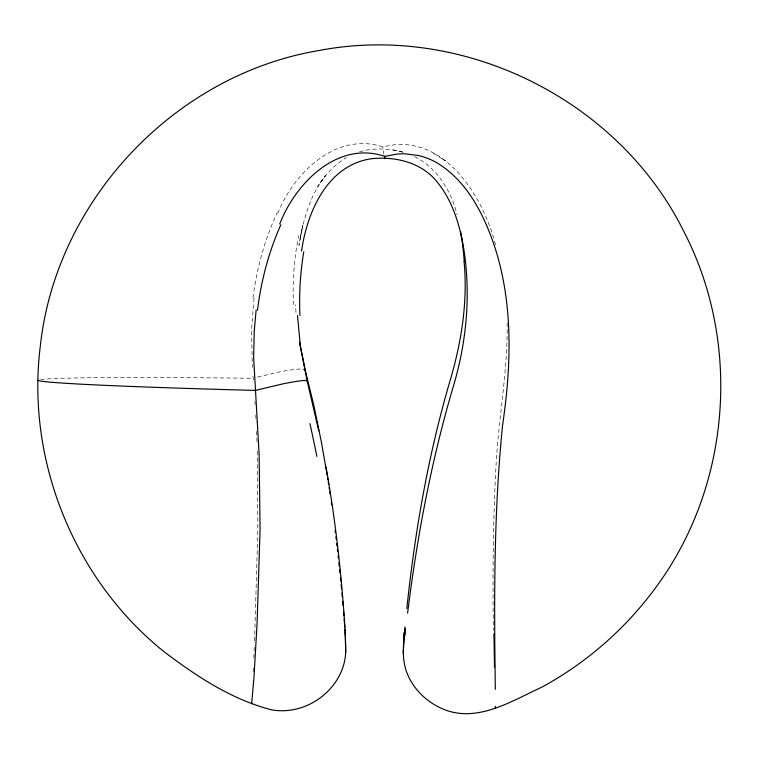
<?xml version="1.0" encoding="UTF-8"?>
<svg xmlns="http://www.w3.org/2000/svg" width="759" height="759" viewBox="0 0 759 759"><rect width="100%" height="100%" fill="white"/><g stroke="black" fill="none" stroke-linecap="round" stroke-linejoin="round"><path stroke-width="0.57" stroke-dasharray="3.79 2.85" d="M254.55 640.824L257.861 529.184L257.31 451.074M254.256 647.474L253.8 657.664M253.126 671.8L253.335 667.37M253.999 298.164L251.599 329.662L252.301 367.394M300.545 236.4L298.951 245.366L302.699 225.347L300.545 236.4C304.748 214.617 311.769 192.777 325.744 175.168L317.822 186.391C325.241 175.006 334.539 164.58 346.379 157.682M277.785 213.298C293.828 172.767 336.313 131.478 383.01 146.923C442.687 131.231 483.198 195.424 495.551 245.062M359.538 151.8C374.187 147.322 390.297 148.603 404.851 152.587M257.424 377.1L280.621 371.673A36.498 4.193 -13 0 1 293.591 369.576L297.063 369.206A32.855 3.776 -13 0 1 302.148 369.016M393.058 149.817L405.543 152.834M414.604 156.648C437.042 167.815 451.14 190.813 457.06 214.541M433.417 153.309L445.334 160.88L442.184 158.84M383.912 154.523L383.01 146.923M252.965 376.103L253.345 380.563M254.939 401.217L255.176 404.67M296.001 312.423L295.564 304.795M255.792 415.088L256.172 422.051M256.599 431.34L257.092 444.119M507.145 322.954C507.913 372.195 497.999 420.809 495.798 469.916C492.971 523.321 492.657 576.821 493.341 630.283M40.806 379.538A341.607 6.499 1.1 0 1 253.145 378.276M293.429 304.701A255.328 211.125 76 0 1 298.648 235.688M252.994 297.898A279.748 232.738 76.3 0 1 277.111 212.824"/><path stroke-width="1.14" d="M404.964 626.953C403.845 641.44 401.426 656.307 406.074 670.444C412.014 688.214 426.492 702.274 443.654 709.333C477.753 723.194 512.211 700.68 542.334 686.904C587.551 662.19 627.057 627.342 657.199 585.559C731.021 484.356 741.458 342.375 683.717 231.267C618.576 99.79 463.17 22.77 319.093 50.502C174.371 74.667 55.511 200.974 40.218 346.901C26.195 460.656 74.202 579.25 163.403 651.213C196.107 676.051 231.903 699.817 272.149 709.978C281.02 711.392 290.175 710.822 298.818 708.394C324.121 701.373 345.051 678.176 345.724 651.364L345.279 632.883C341.825 577.333 335.782 521.869 326.028 467.051M495.485 706.335L495.399 707.948L495.323 706.98M403.238 653.442L404.234 635.786L404.234 636.403L405.363 629.666M495.333 689.314C494.081 601.147 493.682 512.714 502.619 424.879C511.395 365.221 513.416 303.097 494.175 245.176C483.369 213.488 466.709 180.813 437.118 162.929A59.174 49.458 7.9 0 0 418.247 155.481L404.737 153.783L397.963 153.925L384.747 156.373L384.652 158.688M406.815 608.566C414.869 532.173 428.029 456.168 449.575 382.375C461.282 343.277 467.961 302.291 464.072 261.428M256.134 309.9L254.246 330.943L253.648 357.783L259.132 454.299L260.062 529.526L257.102 623.016L253.999 676.962L251.656 703.792L251.637 702.976M407.602 613.12C417.26 535.275 431.89 457.981 454.394 382.783C467.24 337.973 471.035 290.346 462.999 244.313C459.053 222.928 452.25 201.439 438.768 184.048C423.541 162.976 396.207 156.041 371.455 158.735C327.461 165.083 307.063 211.837 301.56 251.096M345.715 652.389L345.279 632.883M279.739 223.981C295.441 183.232 337.622 140.368 384.747 156.373M303.704 369.197L305.279 370.487L314.036 406.331L321.351 441.909L327.186 475.276M318.742 430.742L307.224 381.246L305.744 380.487A32.855 2.505 -13 0 0 299.188 380.99L295.754 381.502A36.489 2.78 -13 0 0 282.832 383.893L255.347 390.42A341.607 6.499 1.1 0 1 38.13 380.117M305.279 370.487L299.416 341.806M307.224 381.246L300.355 346.038L297.5 315.478M327.546 477.525L327.897 479.745M328.239 481.974L328.59 484.195M460.58 231.448L461.633 238.354M329.112 487.534L329.444 489.716M329.767 491.889L330.089 494.071M331.341 502.667L331.645 504.792M335.07 530.418L335.336 532.552M335.867 536.841L336.133 538.975M336.683 543.596L336.958 545.911M337.357 549.317L337.613 551.508M338.116 555.901L338.362 558.093M338.875 562.761L339.264 566.261M339.615 569.62L339.966 572.922M340.43 577.39L340.782 580.91M341.142 584.439L341.559 588.813M341.986 593.272L342.309 596.811M342.717 601.327L343.096 605.644M345.345 635.274L344.947 629.6M343.58 611.517L343.922 615.72M344.178 619.078L344.804 627.598M493.91 633.793A326.987 1.082 88.7 0 1 494.517 667.398M461.785 238.298A309.719 218.023 -80.5 0 1 464.233 261.381M403.807 636.706A290.688 1.945 -83.2 0 1 403.883 633.025M404.784 636.137A283.515 1.186 -83.1 0 1 405.515 628.443M299.938 315.535A256.295 207.843 80.2 0 1 303.771 251.836M257.491 310.241A279.767 230.727 80.5 0 1 280.821 224.721M309.919 423.626A290.953 55.284 74.5 0 1 316.845 456.444"/></g></svg>
